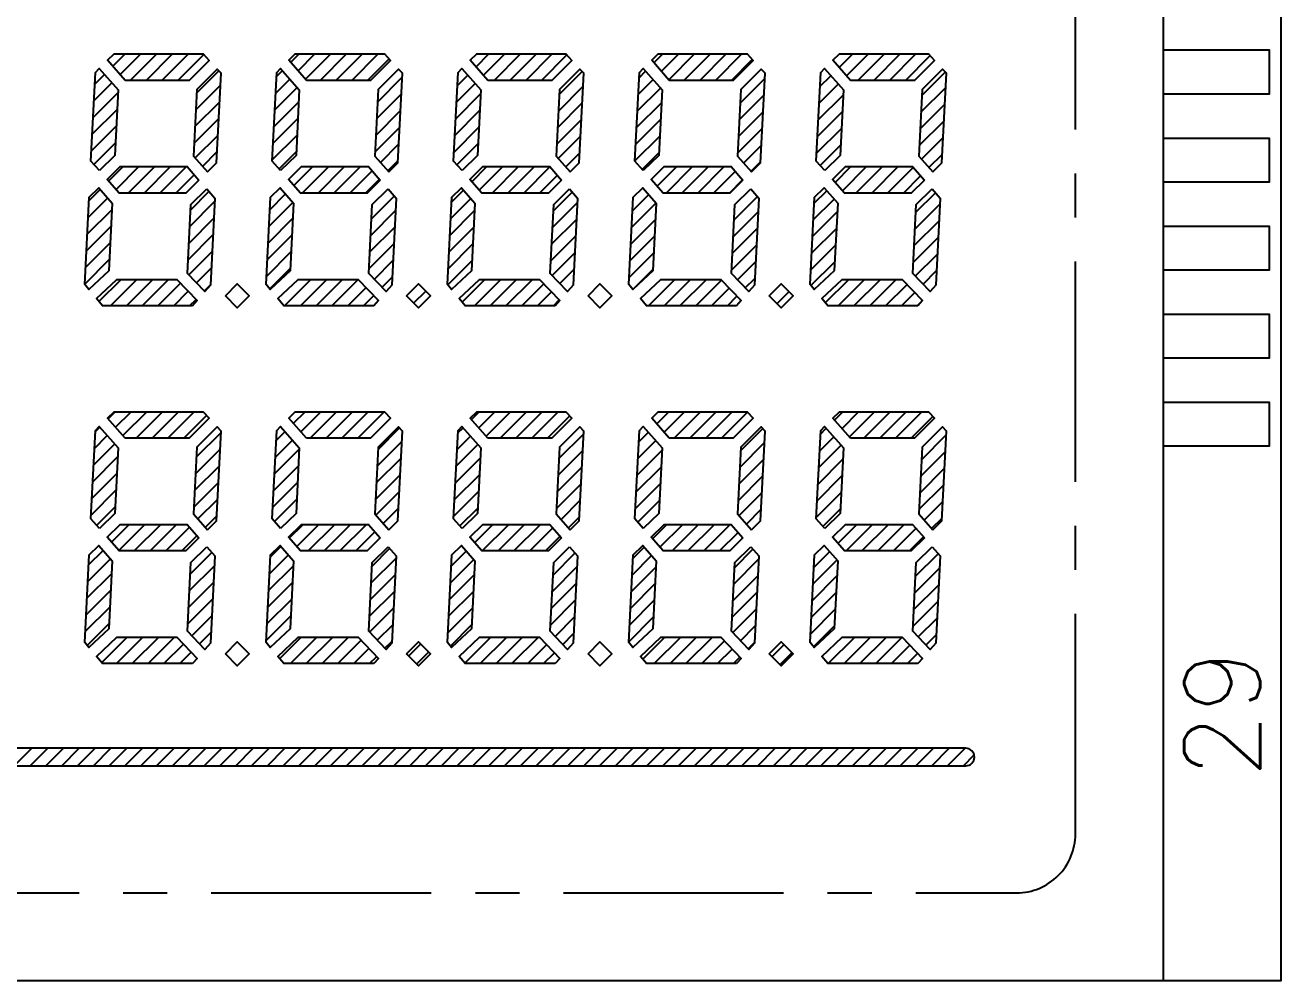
# Model space of a CAD drawing. Header units: millimetres. Extents: x 496 to 1208, y 1378 to 1539.
# Drawn here: x 1056.52 to 1077.9, y 1445.39 to 1461.67 of the extents above; entities that cross this region are included whole.
import ezdxf
from ezdxf.enums import TextEntityAlignment as Align

# ---------------------------------------------------------------- set-up
doc = ezdxf.new("R2010")
doc.units = ezdxf.units.MM
doc.header["$LTSCALE"] = 3
doc.linetypes.add('CENTER', pattern=[2, 1.25, -0.25, 0.25, -0.25])
doc.layers.add('SY', color=6, linetype='Continuous')
doc.styles.add('romans', font='romans.shx')
pattern_1 = [(45, (202.90686, 3937.36203), (-0.134703842, 0.134703842), [])]

msp = doc.modelspace()

# ---------------------------------------------------------------- hatches: boundary and pattern name
at = {"linetype": 'Continuous'}
h = msp.add_hatch(dxfattribs=at)
h.set_pattern_fill('ANSI31', color=256, scale=0.06, style=0)
h.set_pattern_definition(pattern_1)
h.paths.add_polyline_path([(1058.222, 1460.729), (1057.922, 1461.071), (1058.031, 1461.179), (1059.551, 1461.179), (1059.653, 1461.069), (1059.312, 1460.729)])
h = msp.add_hatch(dxfattribs=at)
h.set_pattern_fill('ANSI31', color=256, scale=0.06, style=0)
h.set_pattern_definition(pattern_1)
h.paths.add_polyline_path([(1061.311, 1460.729), (1061.011, 1461.071), (1061.119, 1461.179), (1062.64, 1461.179), (1062.741, 1461.069), (1062.4, 1460.729)])
h = msp.add_hatch(dxfattribs=at)
h.set_pattern_fill('ANSI31', color=256, scale=0.06, style=0)
h.set_pattern_definition(pattern_1)
h.paths.add_polyline_path([(1064.399, 1460.729), (1064.099, 1461.071), (1064.208, 1461.179), (1065.728, 1461.179), (1065.83, 1461.069), (1065.489, 1460.729)])
h = msp.add_hatch(dxfattribs=at)
h.set_pattern_fill('ANSI31', color=256, scale=0.06, style=0)
h.set_pattern_definition(pattern_1)
h.paths.add_polyline_path([(1067.488, 1460.729), (1067.188, 1461.071), (1067.296, 1461.179), (1068.817, 1461.179), (1068.918, 1461.069), (1068.577, 1460.729)])
h = msp.add_hatch(dxfattribs=at)
h.set_pattern_fill('ANSI31', color=256, scale=0.06, style=0)
h.set_pattern_definition(pattern_1)
h.paths.add_polyline_path([(1070.576, 1460.729), (1070.276, 1461.071), (1070.385, 1461.179), (1071.905, 1461.179), (1072.006, 1461.069), (1071.666, 1460.729)])
h = msp.add_hatch(dxfattribs=at)
h.set_pattern_fill('ANSI31', color=256, scale=0.06, style=0)
h.set_pattern_definition(pattern_1)
h.paths.add_polyline_path([(1057.781, 1459.191), (1057.637, 1459.354), (1057.713, 1460.863), (1057.78, 1460.93), (1058.099, 1460.566), (1058.043, 1459.449)])
h = msp.add_hatch(dxfattribs=at)
h.set_pattern_fill('ANSI31', color=256, scale=0.06, style=0)
h.set_pattern_definition(pattern_1)
h.paths.add_polyline_path([(1059.383, 1459.439), (1059.44, 1460.575), (1059.788, 1460.921), (1059.855, 1460.849), (1059.778, 1459.324), (1059.621, 1459.17)])
h = msp.add_hatch(dxfattribs=at)
h.set_pattern_fill('ANSI31', color=256, scale=0.06, style=0)
h.set_pattern_definition(pattern_1)
h.paths.add_polyline_path([(1060.869, 1459.191), (1060.726, 1459.354), (1060.802, 1460.863), (1060.869, 1460.93), (1061.187, 1460.566), (1061.131, 1459.449)])
h = msp.add_hatch(dxfattribs=at)
h.set_pattern_fill('ANSI31', color=256, scale=0.06, style=0)
h.set_pattern_definition(pattern_1)
h.paths.add_polyline_path([(1062.472, 1459.439), (1062.529, 1460.575), (1062.877, 1460.921), (1062.943, 1460.849), (1062.866, 1459.324), (1062.709, 1459.17)])
h = msp.add_hatch(dxfattribs=at)
h.set_pattern_fill('ANSI31', color=256, scale=0.06, style=0)
h.set_pattern_definition(pattern_1)
h.paths.add_polyline_path([(1063.958, 1459.191), (1063.814, 1459.354), (1063.89, 1460.863), (1063.957, 1460.93), (1064.276, 1460.566), (1064.22, 1459.449)])
h = msp.add_hatch(dxfattribs=at)
h.set_pattern_fill('ANSI31', color=256, scale=0.06, style=0)
h.set_pattern_definition(pattern_1)
h.paths.add_polyline_path([(1065.56, 1459.439), (1065.617, 1460.575), (1065.965, 1460.921), (1066.032, 1460.849), (1065.955, 1459.324), (1065.798, 1459.17)])
h = msp.add_hatch(dxfattribs=at)
h.set_pattern_fill('ANSI31', color=256, scale=0.06, style=0)
h.set_pattern_definition(pattern_1)
h.paths.add_polyline_path([(1067.046, 1459.191), (1066.903, 1459.354), (1066.979, 1460.863), (1067.046, 1460.93), (1067.364, 1460.566), (1067.308, 1459.449)])
h = msp.add_hatch(dxfattribs=at)
h.set_pattern_fill('ANSI31', color=256, scale=0.06, style=0)
h.set_pattern_definition(pattern_1)
h.paths.add_polyline_path([(1068.649, 1459.439), (1068.706, 1460.575), (1069.053, 1460.921), (1069.12, 1460.849), (1069.043, 1459.324), (1068.886, 1459.17)])
h = msp.add_hatch(dxfattribs=at)
h.set_pattern_fill('ANSI31', color=256, scale=0.06, style=0)
h.set_pattern_definition(pattern_1)
h.paths.add_polyline_path([(1070.135, 1459.191), (1069.991, 1459.354), (1070.067, 1460.863), (1070.134, 1460.93), (1070.453, 1460.566), (1070.396, 1459.449)])
h = msp.add_hatch(dxfattribs=at)
h.set_pattern_fill('ANSI31', color=256, scale=0.06, style=0)
h.set_pattern_definition(pattern_1)
h.paths.add_polyline_path([(1071.737, 1459.439), (1071.794, 1460.575), (1072.142, 1460.921), (1072.208, 1460.849), (1072.132, 1459.324), (1071.974, 1459.17)])
h = msp.add_hatch(dxfattribs=at)
h.set_pattern_fill('ANSI31', color=256, scale=0.06, style=0)
h.set_pattern_definition(pattern_1)
h.paths.add_polyline_path([(1059.478, 1459.029), (1059.254, 1458.809), (1058.118, 1458.809), (1057.913, 1459.041), (1058.136, 1459.259), (1059.275, 1459.259)])
h = msp.add_hatch(dxfattribs=at)
h.set_pattern_fill('ANSI31', color=256, scale=0.06, style=0)
h.set_pattern_definition(pattern_1)
h.paths.add_polyline_path([(1062.566, 1459.029), (1062.343, 1458.809), (1061.206, 1458.809), (1061.002, 1459.041), (1061.224, 1459.259), (1062.363, 1459.259)])
h = msp.add_hatch(dxfattribs=at)
h.set_pattern_fill('ANSI31', color=256, scale=0.06, style=0)
h.set_pattern_definition(pattern_1)
h.paths.add_polyline_path([(1065.655, 1459.029), (1065.431, 1458.809), (1064.294, 1458.809), (1064.09, 1459.041), (1064.312, 1459.259), (1065.452, 1459.259)])
h = msp.add_hatch(dxfattribs=at)
h.set_pattern_fill('ANSI31', color=256, scale=0.06, style=0)
h.set_pattern_definition(pattern_1)
h.paths.add_polyline_path([(1068.743, 1459.029), (1068.52, 1458.809), (1067.383, 1458.809), (1067.179, 1459.041), (1067.401, 1459.259), (1068.54, 1459.259)])
h = msp.add_hatch(dxfattribs=at)
h.set_pattern_fill('ANSI31', color=256, scale=0.06, style=0)
h.set_pattern_definition(pattern_1)
h.paths.add_polyline_path([(1071.832, 1459.029), (1071.608, 1458.809), (1070.471, 1458.809), (1070.267, 1459.041), (1070.489, 1459.259), (1071.629, 1459.259)])
h = msp.add_hatch(dxfattribs=at)
h.set_pattern_fill('ANSI31', color=256, scale=0.06, style=0)
h.set_pattern_definition(pattern_1)
h.paths.add_polyline_path([(1058.002, 1458.638), (1057.944, 1457.485), (1057.604, 1457.165), (1057.532, 1457.251), (1057.606, 1458.739), (1057.771, 1458.901)])
h = msp.add_hatch(dxfattribs=at)
h.set_pattern_fill('ANSI31', color=256, scale=0.06, style=0)
h.set_pattern_definition(pattern_1)
h.paths.add_polyline_path([(1059.61, 1458.879), (1059.748, 1458.723), (1059.673, 1457.238), (1059.578, 1457.131), (1059.283, 1457.44), (1059.342, 1458.615)])
h = msp.add_hatch(dxfattribs=at)
h.set_pattern_fill('ANSI31', color=256, scale=0.06, style=0)
h.set_pattern_definition(pattern_1)
h.paths.add_polyline_path([(1061.09, 1458.638), (1061.032, 1457.485), (1060.692, 1457.165), (1060.62, 1457.251), (1060.695, 1458.739), (1060.859, 1458.901)])
h = msp.add_hatch(dxfattribs=at)
h.set_pattern_fill('ANSI31', color=256, scale=0.06, style=0)
h.set_pattern_definition(pattern_1)
h.paths.add_polyline_path([(1062.699, 1458.879), (1062.836, 1458.723), (1062.761, 1457.238), (1062.667, 1457.131), (1062.371, 1457.44), (1062.43, 1458.615)])
h = msp.add_hatch(dxfattribs=at)
h.set_pattern_fill('ANSI31', color=256, scale=0.06, style=0)
h.set_pattern_definition(pattern_1)
h.paths.add_polyline_path([(1064.179, 1458.638), (1064.121, 1457.485), (1063.78, 1457.165), (1063.708, 1457.251), (1063.783, 1458.739), (1063.947, 1458.901)])
h = msp.add_hatch(dxfattribs=at)
h.set_pattern_fill('ANSI31', color=256, scale=0.06, style=0)
h.set_pattern_definition(pattern_1)
h.paths.add_polyline_path([(1065.787, 1458.879), (1065.925, 1458.723), (1065.85, 1457.238), (1065.755, 1457.131), (1065.459, 1457.44), (1065.519, 1458.615)])
h = msp.add_hatch(dxfattribs=at)
h.set_pattern_fill('ANSI31', color=256, scale=0.06, style=0)
h.set_pattern_definition(pattern_1)
h.paths.add_polyline_path([(1067.267, 1458.638), (1067.209, 1457.485), (1066.869, 1457.165), (1066.797, 1457.251), (1066.872, 1458.739), (1067.036, 1458.901)])
h = msp.add_hatch(dxfattribs=at)
h.set_pattern_fill('ANSI31', color=256, scale=0.06, style=0)
h.set_pattern_definition(pattern_1)
h.paths.add_polyline_path([(1068.876, 1458.879), (1069.013, 1458.723), (1068.938, 1457.238), (1068.844, 1457.131), (1068.548, 1457.44), (1068.607, 1458.615)])
h = msp.add_hatch(dxfattribs=at)
h.set_pattern_fill('ANSI31', color=256, scale=0.06, style=0)
h.set_pattern_definition(pattern_1)
h.paths.add_polyline_path([(1070.356, 1458.638), (1070.298, 1457.485), (1069.957, 1457.165), (1069.885, 1457.251), (1069.96, 1458.739), (1070.124, 1458.901)])
h = msp.add_hatch(dxfattribs=at)
h.set_pattern_fill('ANSI31', color=256, scale=0.06, style=0)
h.set_pattern_definition(pattern_1)
h.paths.add_polyline_path([(1071.964, 1458.879), (1072.101, 1458.723), (1072.027, 1457.238), (1071.932, 1457.131), (1071.636, 1457.44), (1071.695, 1458.615)])
h = msp.add_hatch(dxfattribs=at)
h.set_pattern_fill('ANSI31', color=256, scale=0.06, style=0)
h.set_pattern_definition(pattern_1)
h.paths.add_polyline_path([(1059.366, 1456.89), (1057.833, 1456.89), (1057.732, 1457.011), (1058.081, 1457.34), (1059.102, 1457.34), (1059.446, 1456.98)])
h = msp.add_hatch(dxfattribs=at)
h.set_pattern_fill('ANSI31', color=256, scale=0.06, style=0)
h.set_pattern_definition(pattern_1)
h.paths.add_polyline_path([(1062.455, 1456.89), (1060.921, 1456.89), (1060.82, 1457.011), (1061.17, 1457.34), (1062.19, 1457.34), (1062.534, 1456.98)])
h = msp.add_hatch(dxfattribs=at)
h.set_pattern_fill('ANSI31', color=256, scale=0.06, style=0)
h.set_pattern_definition(pattern_1)
h.paths.add_polyline_path([(1063.015, 1457.059), (1063.219, 1457.262), (1063.423, 1457.059), (1063.219, 1456.855)])
h = msp.add_hatch(dxfattribs=at)
h.set_pattern_fill('ANSI31', color=256, scale=0.06, style=0)
h.set_pattern_definition(pattern_1)
h.paths.add_polyline_path([(1065.543, 1456.89), (1064.01, 1456.89), (1063.909, 1457.011), (1064.258, 1457.34), (1065.279, 1457.34), (1065.623, 1456.98)])
h = msp.add_hatch(dxfattribs=at)
h.set_pattern_fill('ANSI31', color=256, scale=0.06, style=0)
h.set_pattern_definition(pattern_1)
h.paths.add_polyline_path([(1068.632, 1456.89), (1067.098, 1456.89), (1066.997, 1457.011), (1067.346, 1457.34), (1068.367, 1457.34), (1068.711, 1456.98)])
h = msp.add_hatch(dxfattribs=at)
h.set_pattern_fill('ANSI31', color=256, scale=0.06, style=0)
h.set_pattern_definition(pattern_1)
h.paths.add_polyline_path([(1069.192, 1457.059), (1069.396, 1457.262), (1069.6, 1457.059), (1069.396, 1456.855)])
h = msp.add_hatch(dxfattribs=at)
h.set_pattern_fill('ANSI31', color=256, scale=0.06, style=0)
h.set_pattern_definition(pattern_1)
h.paths.add_polyline_path([(1071.72, 1456.89), (1070.186, 1456.89), (1070.086, 1457.011), (1070.435, 1457.34), (1071.456, 1457.34), (1071.799, 1456.98)])
h = msp.add_hatch(dxfattribs=at)
h.set_pattern_fill('ANSI31', color=256, scale=0.06, style=0)
h.set_pattern_definition(pattern_1)
h.paths.add_polyline_path([(1058.222, 1454.634), (1057.922, 1454.976), (1058.031, 1455.084), (1059.551, 1455.084), (1059.653, 1454.974), (1059.312, 1454.634)])
h = msp.add_hatch(dxfattribs=at)
h.set_pattern_fill('ANSI31', color=256, scale=0.06, style=0)
h.set_pattern_definition(pattern_1)
h.paths.add_polyline_path([(1061.311, 1454.634), (1061.011, 1454.976), (1061.119, 1455.084), (1062.64, 1455.084), (1062.741, 1454.974), (1062.4, 1454.634)])
h = msp.add_hatch(dxfattribs=at)
h.set_pattern_fill('ANSI31', color=256, scale=0.06, style=0)
h.set_pattern_definition(pattern_1)
h.paths.add_polyline_path([(1064.399, 1454.634), (1064.099, 1454.976), (1064.208, 1455.084), (1065.728, 1455.084), (1065.83, 1454.974), (1065.489, 1454.634)])
h = msp.add_hatch(dxfattribs=at)
h.set_pattern_fill('ANSI31', color=256, scale=0.06, style=0)
h.set_pattern_definition(pattern_1)
h.paths.add_polyline_path([(1067.488, 1454.634), (1067.188, 1454.976), (1067.296, 1455.084), (1068.817, 1455.084), (1068.918, 1454.974), (1068.577, 1454.634)])
h = msp.add_hatch(dxfattribs=at)
h.set_pattern_fill('ANSI31', color=256, scale=0.06, style=0)
h.set_pattern_definition(pattern_1)
h.paths.add_polyline_path([(1070.576, 1454.634), (1070.276, 1454.976), (1070.385, 1455.084), (1071.905, 1455.084), (1072.006, 1454.974), (1071.666, 1454.634)])
h = msp.add_hatch(dxfattribs=at)
h.set_pattern_fill('ANSI31', color=256, scale=0.06, style=0)
h.set_pattern_definition(pattern_1)
h.paths.add_polyline_path([(1057.781, 1453.097), (1057.637, 1453.259), (1057.713, 1454.768), (1057.78, 1454.835), (1058.099, 1454.472), (1058.043, 1453.354)])
h = msp.add_hatch(dxfattribs=at)
h.set_pattern_fill('ANSI31', color=256, scale=0.06, style=0)
h.set_pattern_definition(pattern_1)
h.paths.add_polyline_path([(1059.383, 1453.344), (1059.44, 1454.48), (1059.788, 1454.827), (1059.855, 1454.754), (1059.778, 1453.229), (1059.621, 1453.075)])
h = msp.add_hatch(dxfattribs=at)
h.set_pattern_fill('ANSI31', color=256, scale=0.06, style=0)
h.set_pattern_definition(pattern_1)
h.paths.add_polyline_path([(1060.869, 1453.097), (1060.726, 1453.259), (1060.802, 1454.768), (1060.869, 1454.835), (1061.187, 1454.472), (1061.131, 1453.354)])
h = msp.add_hatch(dxfattribs=at)
h.set_pattern_fill('ANSI31', color=256, scale=0.06, style=0)
h.set_pattern_definition(pattern_1)
h.paths.add_polyline_path([(1062.472, 1453.344), (1062.529, 1454.48), (1062.877, 1454.827), (1062.943, 1454.754), (1062.866, 1453.229), (1062.709, 1453.075)])
h = msp.add_hatch(dxfattribs=at)
h.set_pattern_fill('ANSI31', color=256, scale=0.06, style=0)
h.set_pattern_definition(pattern_1)
h.paths.add_polyline_path([(1063.958, 1453.097), (1063.814, 1453.259), (1063.89, 1454.768), (1063.957, 1454.835), (1064.276, 1454.472), (1064.22, 1453.354)])
h = msp.add_hatch(dxfattribs=at)
h.set_pattern_fill('ANSI31', color=256, scale=0.06, style=0)
h.set_pattern_definition(pattern_1)
h.paths.add_polyline_path([(1065.56, 1453.344), (1065.617, 1454.48), (1065.965, 1454.827), (1066.032, 1454.754), (1065.955, 1453.229), (1065.798, 1453.075)])
h = msp.add_hatch(dxfattribs=at)
h.set_pattern_fill('ANSI31', color=256, scale=0.06, style=0)
h.set_pattern_definition(pattern_1)
h.paths.add_polyline_path([(1067.046, 1453.097), (1066.903, 1453.259), (1066.979, 1454.768), (1067.046, 1454.835), (1067.364, 1454.472), (1067.308, 1453.354)])
h = msp.add_hatch(dxfattribs=at)
h.set_pattern_fill('ANSI31', color=256, scale=0.06, style=0)
h.set_pattern_definition(pattern_1)
h.paths.add_polyline_path([(1068.649, 1453.344), (1068.706, 1454.48), (1069.053, 1454.827), (1069.12, 1454.754), (1069.043, 1453.229), (1068.886, 1453.075)])
h = msp.add_hatch(dxfattribs=at)
h.set_pattern_fill('ANSI31', color=256, scale=0.06, style=0)
h.set_pattern_definition(pattern_1)
h.paths.add_polyline_path([(1070.135, 1453.097), (1069.991, 1453.259), (1070.067, 1454.768), (1070.134, 1454.835), (1070.453, 1454.472), (1070.396, 1453.354)])
h = msp.add_hatch(dxfattribs=at)
h.set_pattern_fill('ANSI31', color=256, scale=0.06, style=0)
h.set_pattern_definition(pattern_1)
h.paths.add_polyline_path([(1071.737, 1453.344), (1071.794, 1454.48), (1072.142, 1454.827), (1072.208, 1454.754), (1072.132, 1453.229), (1071.974, 1453.075)])
h = msp.add_hatch(dxfattribs=at)
h.set_pattern_fill('ANSI31', color=256, scale=0.06, style=0)
h.set_pattern_definition(pattern_1)
h.paths.add_polyline_path([(1059.478, 1452.935), (1059.254, 1452.715), (1058.118, 1452.715), (1057.913, 1452.946), (1058.136, 1453.165), (1059.275, 1453.165)])
h = msp.add_hatch(dxfattribs=at)
h.set_pattern_fill('ANSI31', color=256, scale=0.06, style=0)
h.set_pattern_definition(pattern_1)
h.paths.add_polyline_path([(1062.566, 1452.935), (1062.343, 1452.715), (1061.206, 1452.715), (1061.002, 1452.946), (1061.224, 1453.165), (1062.363, 1453.165)])
h = msp.add_hatch(dxfattribs=at)
h.set_pattern_fill('ANSI31', color=256, scale=0.06, style=0)
h.set_pattern_definition(pattern_1)
h.paths.add_polyline_path([(1065.655, 1452.935), (1065.431, 1452.715), (1064.294, 1452.715), (1064.09, 1452.946), (1064.312, 1453.165), (1065.452, 1453.165)])
h = msp.add_hatch(dxfattribs=at)
h.set_pattern_fill('ANSI31', color=256, scale=0.06, style=0)
h.set_pattern_definition(pattern_1)
h.paths.add_polyline_path([(1068.743, 1452.935), (1068.52, 1452.715), (1067.383, 1452.715), (1067.179, 1452.946), (1067.401, 1453.165), (1068.54, 1453.165)])
h = msp.add_hatch(dxfattribs=at)
h.set_pattern_fill('ANSI31', color=256, scale=0.06, style=0)
h.set_pattern_definition(pattern_1)
h.paths.add_polyline_path([(1071.832, 1452.935), (1071.608, 1452.715), (1070.471, 1452.715), (1070.267, 1452.946), (1070.489, 1453.165), (1071.629, 1453.165)])
h = msp.add_hatch(dxfattribs=at)
h.set_pattern_fill('ANSI31', color=256, scale=0.06, style=0)
h.set_pattern_definition(pattern_1)
h.paths.add_polyline_path([(1058.002, 1452.543), (1057.944, 1451.39), (1057.604, 1451.07), (1057.532, 1451.157), (1057.606, 1452.645), (1057.771, 1452.806)])
h = msp.add_hatch(dxfattribs=at)
h.set_pattern_fill('ANSI31', color=256, scale=0.06, style=0)
h.set_pattern_definition(pattern_1)
h.paths.add_polyline_path([(1059.61, 1452.784), (1059.748, 1452.629), (1059.673, 1451.144), (1059.578, 1451.036), (1059.283, 1451.346), (1059.342, 1452.52)])
h = msp.add_hatch(dxfattribs=at)
h.set_pattern_fill('ANSI31', color=256, scale=0.06, style=0)
h.set_pattern_definition(pattern_1)
h.paths.add_polyline_path([(1061.09, 1452.543), (1061.032, 1451.39), (1060.692, 1451.07), (1060.62, 1451.157), (1060.695, 1452.645), (1060.859, 1452.806)])
h = msp.add_hatch(dxfattribs=at)
h.set_pattern_fill('ANSI31', color=256, scale=0.06, style=0)
h.set_pattern_definition(pattern_1)
h.paths.add_polyline_path([(1062.699, 1452.784), (1062.836, 1452.629), (1062.761, 1451.144), (1062.667, 1451.036), (1062.371, 1451.346), (1062.43, 1452.52)])
h = msp.add_hatch(dxfattribs=at)
h.set_pattern_fill('ANSI31', color=256, scale=0.06, style=0)
h.set_pattern_definition(pattern_1)
h.paths.add_polyline_path([(1064.179, 1452.543), (1064.121, 1451.39), (1063.78, 1451.07), (1063.708, 1451.157), (1063.783, 1452.645), (1063.947, 1452.806)])
h = msp.add_hatch(dxfattribs=at)
h.set_pattern_fill('ANSI31', color=256, scale=0.06, style=0)
h.set_pattern_definition(pattern_1)
h.paths.add_polyline_path([(1065.787, 1452.784), (1065.925, 1452.629), (1065.85, 1451.144), (1065.755, 1451.036), (1065.459, 1451.346), (1065.519, 1452.52)])
h = msp.add_hatch(dxfattribs=at)
h.set_pattern_fill('ANSI31', color=256, scale=0.06, style=0)
h.set_pattern_definition(pattern_1)
h.paths.add_polyline_path([(1067.267, 1452.543), (1067.209, 1451.39), (1066.869, 1451.07), (1066.797, 1451.157), (1066.872, 1452.645), (1067.036, 1452.806)])
h = msp.add_hatch(dxfattribs=at)
h.set_pattern_fill('ANSI31', color=256, scale=0.06, style=0)
h.set_pattern_definition(pattern_1)
h.paths.add_polyline_path([(1068.876, 1452.784), (1069.013, 1452.629), (1068.938, 1451.144), (1068.844, 1451.036), (1068.548, 1451.346), (1068.607, 1452.52)])
h = msp.add_hatch(dxfattribs=at)
h.set_pattern_fill('ANSI31', color=256, scale=0.06, style=0)
h.set_pattern_definition(pattern_1)
h.paths.add_polyline_path([(1070.356, 1452.543), (1070.298, 1451.39), (1069.957, 1451.07), (1069.885, 1451.157), (1069.96, 1452.645), (1070.124, 1452.806)])
h = msp.add_hatch(dxfattribs=at)
h.set_pattern_fill('ANSI31', color=256, scale=0.06, style=0)
h.set_pattern_definition(pattern_1)
h.paths.add_polyline_path([(1071.964, 1452.784), (1072.101, 1452.629), (1072.027, 1451.144), (1071.932, 1451.036), (1071.636, 1451.346), (1071.695, 1452.52)])
h = msp.add_hatch(dxfattribs=at)
h.set_pattern_fill('ANSI31', color=256, scale=0.06, style=0)
h.set_pattern_definition(pattern_1)
h.paths.add_polyline_path([(1059.366, 1450.795), (1057.833, 1450.795), (1057.732, 1450.916), (1058.081, 1451.245), (1059.102, 1451.245), (1059.446, 1450.885)])
h = msp.add_hatch(dxfattribs=at)
h.set_pattern_fill('ANSI31', color=256, scale=0.06, style=0)
h.set_pattern_definition(pattern_1)
h.paths.add_polyline_path([(1062.455, 1450.795), (1060.921, 1450.795), (1060.82, 1450.916), (1061.17, 1451.245), (1062.19, 1451.245), (1062.534, 1450.885)])
h = msp.add_hatch(dxfattribs=at)
h.set_pattern_fill('ANSI31', color=256, scale=0.06, style=0)
h.set_pattern_definition(pattern_1)
h.paths.add_polyline_path([(1063.015, 1450.964), (1063.219, 1451.168), (1063.423, 1450.964), (1063.219, 1450.76)])
h = msp.add_hatch(dxfattribs=at)
h.set_pattern_fill('ANSI31', color=256, scale=0.06, style=0)
h.set_pattern_definition(pattern_1)
h.paths.add_polyline_path([(1065.543, 1450.795), (1064.01, 1450.795), (1063.909, 1450.916), (1064.258, 1451.245), (1065.279, 1451.245), (1065.623, 1450.885)])
h = msp.add_hatch(dxfattribs=at)
h.set_pattern_fill('ANSI31', color=256, scale=0.06, style=0)
h.set_pattern_definition(pattern_1)
h.paths.add_polyline_path([(1068.632, 1450.795), (1067.098, 1450.795), (1066.997, 1450.916), (1067.346, 1451.245), (1068.367, 1451.245), (1068.711, 1450.885)])
h = msp.add_hatch(dxfattribs=at)
h.set_pattern_fill('ANSI31', color=256, scale=0.06, style=0)
h.set_pattern_definition(pattern_1)
h.paths.add_polyline_path([(1069.192, 1450.964), (1069.396, 1451.168), (1069.6, 1450.964), (1069.396, 1450.76)])
h = msp.add_hatch(dxfattribs=at)
h.set_pattern_fill('ANSI31', color=256, scale=0.06, style=0)
h.set_pattern_definition(pattern_1)
h.paths.add_polyline_path([(1071.72, 1450.795), (1070.186, 1450.795), (1070.086, 1450.916), (1070.435, 1451.245), (1071.456, 1451.245), (1071.799, 1450.885)])
at = {"layer": 'SY', "linetype": 'Continuous'}
h = msp.add_hatch(dxfattribs=at)
h.set_pattern_fill('ANSI31', color=256, scale=0.06, style=0)
h.set_pattern_definition(pattern_1)
h.paths.add_polyline_path([(1072.536, 1449.054), (1031.154, 1449.054, -1), (1031.154, 1449.354), (1072.536, 1449.354, -1)])

# ---------------------------------------------------------------- linework, layer by layer
msp.add_lwpolyline([(1077.905, 1509.351), (1077.905, 1445.391), (1025.185, 1445.391), (1025.185, 1509.351)], close=True)
for points in [[(1075.905, 1445.391), (1075.905, 1509.351)], [(1075.905, 1461.246), (1077.705, 1461.246), (1077.705, 1460.496), (1075.905, 1460.496)], [(1075.905, 1459.746), (1077.705, 1459.746), (1077.705, 1458.996), (1075.905, 1458.996)], [(1075.905, 1458.246), (1077.705, 1458.246), (1077.705, 1457.496), (1075.905, 1457.496)], [(1075.905, 1456.746), (1077.705, 1456.746), (1077.705, 1455.996), (1075.905, 1455.996)], [(1075.905, 1455.246), (1077.705, 1455.246), (1077.705, 1454.496), (1075.905, 1454.496)]]:
    msp.add_lwpolyline(points)
at = {"linetype": 'CENTER'}
msp.add_lwpolyline([(1073.405, 1507.851), (1029.685, 1507.851, 0.414214), (1028.685, 1506.851), (1028.685, 1447.891, 0.414214), (1029.685, 1446.891), (1073.405, 1446.891, 0.414214), (1074.405, 1447.891), (1074.405, 1506.851, 0.414214)], format="xyb", close=True, dxfattribs=at)
at = {"linetype": 'Continuous'}
for points in [[(1058.222, 1460.729), (1057.922, 1461.071), (1058.031, 1461.179), (1059.551, 1461.179), (1059.653, 1461.069), (1059.312, 1460.729)], [(1061.311, 1460.729), (1061.011, 1461.071), (1061.119, 1461.179), (1062.64, 1461.179), (1062.741, 1461.069), (1062.4, 1460.729)], [(1064.399, 1460.729), (1064.099, 1461.071), (1064.208, 1461.179), (1065.728, 1461.179), (1065.83, 1461.069), (1065.489, 1460.729)], [(1067.488, 1460.729), (1067.188, 1461.071), (1067.296, 1461.179), (1068.817, 1461.179), (1068.918, 1461.069), (1068.577, 1460.729)], [(1070.576, 1460.729), (1070.276, 1461.071), (1070.385, 1461.179), (1071.905, 1461.179), (1072.006, 1461.069), (1071.666, 1460.729)], [(1057.781, 1459.191), (1057.637, 1459.354), (1057.713, 1460.863), (1057.78, 1460.93), (1058.099, 1460.566), (1058.043, 1459.449)], [(1059.621, 1459.17), (1059.778, 1459.324), (1059.855, 1460.849), (1059.788, 1460.921), (1059.44, 1460.575), (1059.383, 1459.439)], [(1060.869, 1459.191), (1060.726, 1459.354), (1060.802, 1460.863), (1060.869, 1460.93), (1061.187, 1460.566), (1061.131, 1459.449)], [(1062.709, 1459.17), (1062.866, 1459.324), (1062.943, 1460.849), (1062.877, 1460.921), (1062.529, 1460.575), (1062.472, 1459.439)], [(1063.958, 1459.191), (1063.814, 1459.354), (1063.89, 1460.863), (1063.957, 1460.93), (1064.276, 1460.566), (1064.22, 1459.449)], [(1065.798, 1459.17), (1065.955, 1459.324), (1066.032, 1460.849), (1065.965, 1460.921), (1065.617, 1460.575), (1065.56, 1459.439)], [(1067.046, 1459.191), (1066.903, 1459.354), (1066.979, 1460.863), (1067.046, 1460.93), (1067.364, 1460.566), (1067.308, 1459.449)], [(1068.886, 1459.17), (1069.043, 1459.324), (1069.12, 1460.849), (1069.053, 1460.921), (1068.706, 1460.575), (1068.649, 1459.439)], [(1070.135, 1459.191), (1069.991, 1459.354), (1070.067, 1460.863), (1070.134, 1460.93), (1070.453, 1460.566), (1070.396, 1459.449)], [(1071.974, 1459.17), (1072.132, 1459.324), (1072.208, 1460.849), (1072.142, 1460.921), (1071.794, 1460.575), (1071.737, 1459.439)], [(1059.478, 1459.029), (1059.254, 1458.809), (1058.118, 1458.809), (1057.913, 1459.041), (1058.136, 1459.259), (1059.275, 1459.259)], [(1062.566, 1459.029), (1062.343, 1458.809), (1061.206, 1458.809), (1061.002, 1459.041), (1061.224, 1459.259), (1062.363, 1459.259)], [(1065.655, 1459.029), (1065.431, 1458.809), (1064.294, 1458.809), (1064.09, 1459.041), (1064.312, 1459.259), (1065.452, 1459.259)], [(1068.743, 1459.029), (1068.52, 1458.809), (1067.383, 1458.809), (1067.179, 1459.041), (1067.401, 1459.259), (1068.54, 1459.259)], [(1071.832, 1459.029), (1071.608, 1458.809), (1070.471, 1458.809), (1070.267, 1459.041), (1070.489, 1459.259), (1071.629, 1459.259)], [(1058.002, 1458.638), (1057.944, 1457.485), (1057.604, 1457.165), (1057.532, 1457.251), (1057.606, 1458.739), (1057.771, 1458.901)], [(1059.61, 1458.879), (1059.748, 1458.723), (1059.673, 1457.238), (1059.578, 1457.131), (1059.283, 1457.44), (1059.342, 1458.615)], [(1061.09, 1458.638), (1061.032, 1457.485), (1060.692, 1457.165), (1060.62, 1457.251), (1060.695, 1458.739), (1060.859, 1458.901)], [(1062.699, 1458.879), (1062.836, 1458.723), (1062.761, 1457.238), (1062.667, 1457.131), (1062.371, 1457.44), (1062.43, 1458.615)], [(1064.179, 1458.638), (1064.121, 1457.485), (1063.78, 1457.165), (1063.708, 1457.251), (1063.783, 1458.739), (1063.947, 1458.901)], [(1065.787, 1458.879), (1065.925, 1458.723), (1065.85, 1457.238), (1065.755, 1457.131), (1065.459, 1457.44), (1065.519, 1458.615)], [(1067.267, 1458.638), (1067.209, 1457.485), (1066.869, 1457.165), (1066.797, 1457.251), (1066.872, 1458.739), (1067.036, 1458.901)], [(1068.876, 1458.879), (1069.013, 1458.723), (1068.938, 1457.238), (1068.844, 1457.131), (1068.548, 1457.44), (1068.607, 1458.615)], [(1070.356, 1458.638), (1070.298, 1457.485), (1069.957, 1457.165), (1069.885, 1457.251), (1069.96, 1458.739), (1070.124, 1458.901)], [(1071.964, 1458.879), (1072.101, 1458.723), (1072.027, 1457.238), (1071.932, 1457.131), (1071.636, 1457.44), (1071.695, 1458.615)], [(1059.366, 1456.89), (1057.833, 1456.89), (1057.732, 1457.011), (1058.081, 1457.34), (1059.102, 1457.34), (1059.446, 1456.98)], [(1059.927, 1457.059), (1060.131, 1457.262), (1060.334, 1457.059), (1060.131, 1456.855)], [(1062.455, 1456.89), (1060.921, 1456.89), (1060.82, 1457.011), (1061.17, 1457.34), (1062.19, 1457.34), (1062.534, 1456.98)], [(1063.015, 1457.059), (1063.219, 1457.262), (1063.423, 1457.059), (1063.219, 1456.855)], [(1065.543, 1456.89), (1064.01, 1456.89), (1063.909, 1457.011), (1064.258, 1457.34), (1065.279, 1457.34), (1065.623, 1456.98)], [(1066.104, 1457.059), (1066.307, 1457.262), (1066.511, 1457.059), (1066.307, 1456.855)], [(1068.632, 1456.89), (1067.098, 1456.89), (1066.997, 1457.011), (1067.346, 1457.34), (1068.367, 1457.34), (1068.711, 1456.98)], [(1069.192, 1457.059), (1069.396, 1457.262), (1069.6, 1457.059), (1069.396, 1456.855)], [(1071.72, 1456.89), (1070.186, 1456.89), (1070.086, 1457.011), (1070.435, 1457.34), (1071.456, 1457.34), (1071.799, 1456.98)], [(1058.222, 1454.634), (1057.922, 1454.976), (1058.031, 1455.084), (1059.551, 1455.084), (1059.653, 1454.974), (1059.312, 1454.634)], [(1061.311, 1454.634), (1061.011, 1454.976), (1061.119, 1455.084), (1062.64, 1455.084), (1062.741, 1454.974), (1062.4, 1454.634)], [(1064.399, 1454.634), (1064.099, 1454.976), (1064.208, 1455.084), (1065.728, 1455.084), (1065.83, 1454.974), (1065.489, 1454.634)], [(1067.488, 1454.634), (1067.188, 1454.976), (1067.296, 1455.084), (1068.817, 1455.084), (1068.918, 1454.974), (1068.577, 1454.634)], [(1070.576, 1454.634), (1070.276, 1454.976), (1070.385, 1455.084), (1071.905, 1455.084), (1072.006, 1454.974), (1071.666, 1454.634)], [(1057.781, 1453.097), (1057.637, 1453.259), (1057.713, 1454.768), (1057.78, 1454.835), (1058.099, 1454.472), (1058.043, 1453.354)], [(1059.621, 1453.075), (1059.778, 1453.229), (1059.855, 1454.754), (1059.788, 1454.827), (1059.44, 1454.48), (1059.383, 1453.344)], [(1060.869, 1453.097), (1060.726, 1453.259), (1060.802, 1454.768), (1060.869, 1454.835), (1061.187, 1454.472), (1061.131, 1453.354)], [(1062.709, 1453.075), (1062.866, 1453.229), (1062.943, 1454.754), (1062.877, 1454.827), (1062.529, 1454.48), (1062.472, 1453.344)], [(1063.958, 1453.097), (1063.814, 1453.259), (1063.89, 1454.768), (1063.957, 1454.835), (1064.276, 1454.472), (1064.22, 1453.354)], [(1065.798, 1453.075), (1065.955, 1453.229), (1066.032, 1454.754), (1065.965, 1454.827), (1065.617, 1454.48), (1065.56, 1453.344)], [(1067.046, 1453.097), (1066.903, 1453.259), (1066.979, 1454.768), (1067.046, 1454.835), (1067.364, 1454.472), (1067.308, 1453.354)], [(1068.886, 1453.075), (1069.043, 1453.229), (1069.12, 1454.754), (1069.053, 1454.827), (1068.706, 1454.48), (1068.649, 1453.344)], [(1070.135, 1453.097), (1069.991, 1453.259), (1070.067, 1454.768), (1070.134, 1454.835), (1070.453, 1454.472), (1070.396, 1453.354)], [(1071.974, 1453.075), (1072.132, 1453.229), (1072.208, 1454.754), (1072.142, 1454.827), (1071.794, 1454.48), (1071.737, 1453.344)], [(1059.478, 1452.935), (1059.254, 1452.715), (1058.118, 1452.715), (1057.913, 1452.946), (1058.136, 1453.165), (1059.275, 1453.165)], [(1062.566, 1452.935), (1062.343, 1452.715), (1061.206, 1452.715), (1061.002, 1452.946), (1061.224, 1453.165), (1062.363, 1453.165)], [(1065.655, 1452.935), (1065.431, 1452.715), (1064.294, 1452.715), (1064.09, 1452.946), (1064.312, 1453.165), (1065.452, 1453.165)], [(1068.743, 1452.935), (1068.52, 1452.715), (1067.383, 1452.715), (1067.179, 1452.946), (1067.401, 1453.165), (1068.54, 1453.165)], [(1071.832, 1452.935), (1071.608, 1452.715), (1070.471, 1452.715), (1070.267, 1452.946), (1070.489, 1453.165), (1071.629, 1453.165)], [(1058.002, 1452.543), (1057.944, 1451.39), (1057.604, 1451.07), (1057.532, 1451.157), (1057.606, 1452.645), (1057.771, 1452.806)], [(1059.61, 1452.784), (1059.748, 1452.629), (1059.673, 1451.144), (1059.578, 1451.036), (1059.283, 1451.346), (1059.342, 1452.52)], [(1061.09, 1452.543), (1061.032, 1451.39), (1060.692, 1451.07), (1060.62, 1451.157), (1060.695, 1452.645), (1060.859, 1452.806)], [(1062.699, 1452.784), (1062.836, 1452.629), (1062.761, 1451.144), (1062.667, 1451.036), (1062.371, 1451.346), (1062.43, 1452.52)], [(1064.179, 1452.543), (1064.121, 1451.39), (1063.78, 1451.07), (1063.708, 1451.157), (1063.783, 1452.645), (1063.947, 1452.806)], [(1065.787, 1452.784), (1065.925, 1452.629), (1065.85, 1451.144), (1065.755, 1451.036), (1065.459, 1451.346), (1065.519, 1452.52)], [(1067.267, 1452.543), (1067.209, 1451.39), (1066.869, 1451.07), (1066.797, 1451.157), (1066.872, 1452.645), (1067.036, 1452.806)], [(1068.876, 1452.784), (1069.013, 1452.629), (1068.938, 1451.144), (1068.844, 1451.036), (1068.548, 1451.346), (1068.607, 1452.52)], [(1070.356, 1452.543), (1070.298, 1451.39), (1069.957, 1451.07), (1069.885, 1451.157), (1069.96, 1452.645), (1070.124, 1452.806)], [(1071.964, 1452.784), (1072.101, 1452.629), (1072.027, 1451.144), (1071.932, 1451.036), (1071.636, 1451.346), (1071.695, 1452.52)], [(1059.366, 1450.795), (1057.833, 1450.795), (1057.732, 1450.916), (1058.081, 1451.245), (1059.102, 1451.245), (1059.446, 1450.885)], [(1059.927, 1450.964), (1060.131, 1451.168), (1060.334, 1450.964), (1060.131, 1450.76)], [(1062.455, 1450.795), (1060.921, 1450.795), (1060.82, 1450.916), (1061.17, 1451.245), (1062.19, 1451.245), (1062.534, 1450.885)], [(1063.015, 1450.964), (1063.219, 1451.168), (1063.423, 1450.964), (1063.219, 1450.76)], [(1065.543, 1450.795), (1064.01, 1450.795), (1063.909, 1450.916), (1064.258, 1451.245), (1065.279, 1451.245), (1065.623, 1450.885)], [(1066.104, 1450.964), (1066.307, 1451.168), (1066.511, 1450.964), (1066.307, 1450.76)], [(1068.632, 1450.795), (1067.098, 1450.795), (1066.997, 1450.916), (1067.346, 1451.245), (1068.367, 1451.245), (1068.711, 1450.885)], [(1069.192, 1450.964), (1069.396, 1451.168), (1069.6, 1450.964), (1069.396, 1450.76)], [(1071.72, 1450.795), (1070.186, 1450.795), (1070.086, 1450.916), (1070.435, 1451.245), (1071.456, 1451.245), (1071.799, 1450.885)]]:
    msp.add_lwpolyline(points, close=True, dxfattribs=at)
at = {"layer": 'SY'}
msp.add_lwpolyline([(1072.536, 1449.354), (1031.154, 1449.354, 1), (1031.154, 1449.054), (1072.536, 1449.054, 1)], format="xyb", close=True, dxfattribs=at)

# ---------------------------------------------------------------- texts
at = {"style": 'romans'}
msp.add_text('29', height=1.29, rotation=90, dxfattribs=at).set_placement((1076.905, 1449.944), align=Align.MIDDLE)

doc.saveas('drawing.dxf')
